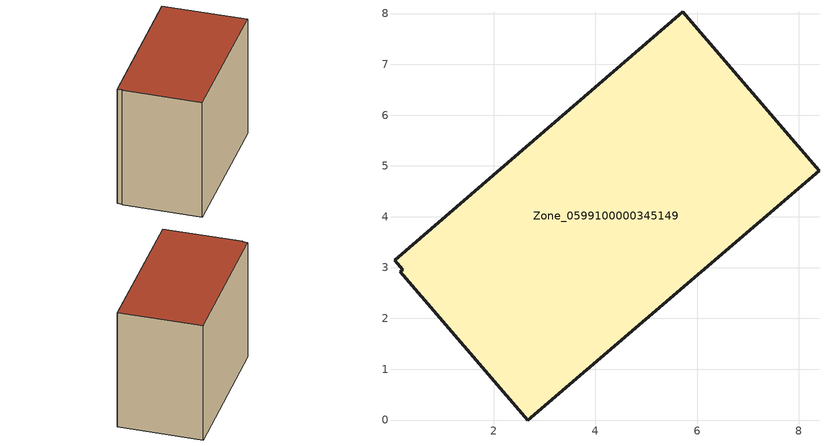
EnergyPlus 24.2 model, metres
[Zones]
Zone_0599100000345149
 floor ground (C_G): 0.04,3.15 5.72,8.03 8.4,4.9 2.67,0 0.16,2.92 0.2,2.96 z0
 wall outside (C_F): 8.4,4.9 5.72,8.03 0.04,3.15 0.2,2.96 0.16,2.92 2.67,0 8.4,4.9 z0:6.21
 roof outside (C_R): 5.72,8.03 0.04,3.15 0.2,2.96 0.16,2.92 2.67,0 8.4,4.9 z6.21
[BUILDING]
Pand.0599100000345149: North Axis=0; Terrain=City; Loads Convergence Tolerance Value=0.04; Temperature Convergence Tolerance Value=0.4; Solar Distribution=FullExterior; Maximum Number of Warmup Days=25; Minimum Number of Warmup Days=1
[Site:Location]
Rotterdam.The.Hague.AP_ZH_NLD Design_Conditions: Latitude=51.96; Longitude=4.45; Time Zone=1; Elevation=-4.5
[SITE:GROUNDTEMPERATURE:BUILDINGSURFACE]
18, 18, 18, 18, 18, 18, 18, 18, 18, 18, 18, 18
[MATERIAL] Thermal Absorptance=0.9; Solar Absorptance=0.7; Visible Absorptance=0.7
Name | Roughness | Thickness | Conductivity | Density | Specific Heat
G.TC.1992-2005 | MediumSmooth | 0.15 | 0.06 | 540 | 1210
F.TC.1992-2005 | Rough | 0.3 | 0.12 | 1920 | 840
R.TC.1992-2005 | MediumRough | 0.2 | 0.08 | 1500 | 1000
[CONSTRUCTION]
C_G: G.TC.1992-2005
C_F: F.TC.1992-2005
C_R: R.TC.1992-2005
[ZONE]
Zone_0599100000345149: Type=1; Multiplier=1; Ceiling Height=Autocalculate; Volume=Autocalculate; Floor Area=autocalculate; Part of Total Floor Area=Yes
[ZONEINFILTRATION:DESIGNFLOWRATE]
Infil_Zone_0599100000345149: Zone or ZoneList or Space or SpaceList=Zone_0599100000345149; Schedule=AlwaysOn; Design Flow Rate Calculation Method=Flow/Area; Flow Rate per Floor Area=0.0015; Constant Term Coefficient=1; Temperature Term Coefficient=0; Velocity Term Coefficient=0; Velocity Squared Term Coefficient=0
[HVACTEMPLATE:ZONE:IDEALLOADSAIRSYSTEM]
Zone_0599100000345149: Maximum Heating Supply Air Temperature=50; Minimum Cooling Supply Air Temperature=13; Maximum Heating Supply Air Humidity Ratio=0.0156; Minimum Cooling Supply Air Humidity Ratio=0.0077; Heating Limit=NoLimit; Cooling Limit=NoLimit; Dehumidification Control Type=ConstantSensibleHeatRatio; Cooling Sensible Heat Ratio=0.7; Dehumidification Setpoint=60; Humidification Control Type=None; Humidification Setpoint=30; Outdoor Air Method=None; Outdoor Air Flow Rate per Person=0.00944; Outdoor Air Flow Rate per Zone Floor Area=0; Outdoor Air Flow Rate per Zone=0; Demand Controlled Ventilation Type=None; Outdoor Air Economizer Type=NoEconomizer; Heat Recovery Type=None; Sensible Heat Recovery Effectiveness=0.7; Latent Heat Recovery Effectiveness=0.65
[ZONECONTROL:THERMOSTAT]
ThermostatControl_Zone_0599100000345149: Zone or ZoneList=Zone_0599100000345149; Control Type Schedule=DualSetpointControlType; Control 1=Thermostat_Zone_0599100000345149; Temperature Difference Between Cutout And Setpoint=0
[THERMOSTATSETPOINT:DUALSETPOINT]
Thermostat_Zone_0599100000345149: Heating Setpoint Temperature Schedule=HeatingSetpoint_Zone_0599100000345149; Cooling Setpoint Temperature Schedule=CoolingSetpoint_Zone_0599100000345149
[SCHEDULE:COMPACT]
HeatingSetpoint_Zone_0599100000345149: Through: 12/31, For: AllDays, Until: 24:00, 21
CoolingSetpoint_Zone_0599100000345149: Through: 12/31, For: AllDays, Until: 24:00, 24
DualSetpointControlType: Through: 12/31, For: AllDays, Until: 24:00, 4
AlwaysOn: Through: 12/31, For: AllDays, Until: 24:00, 1
